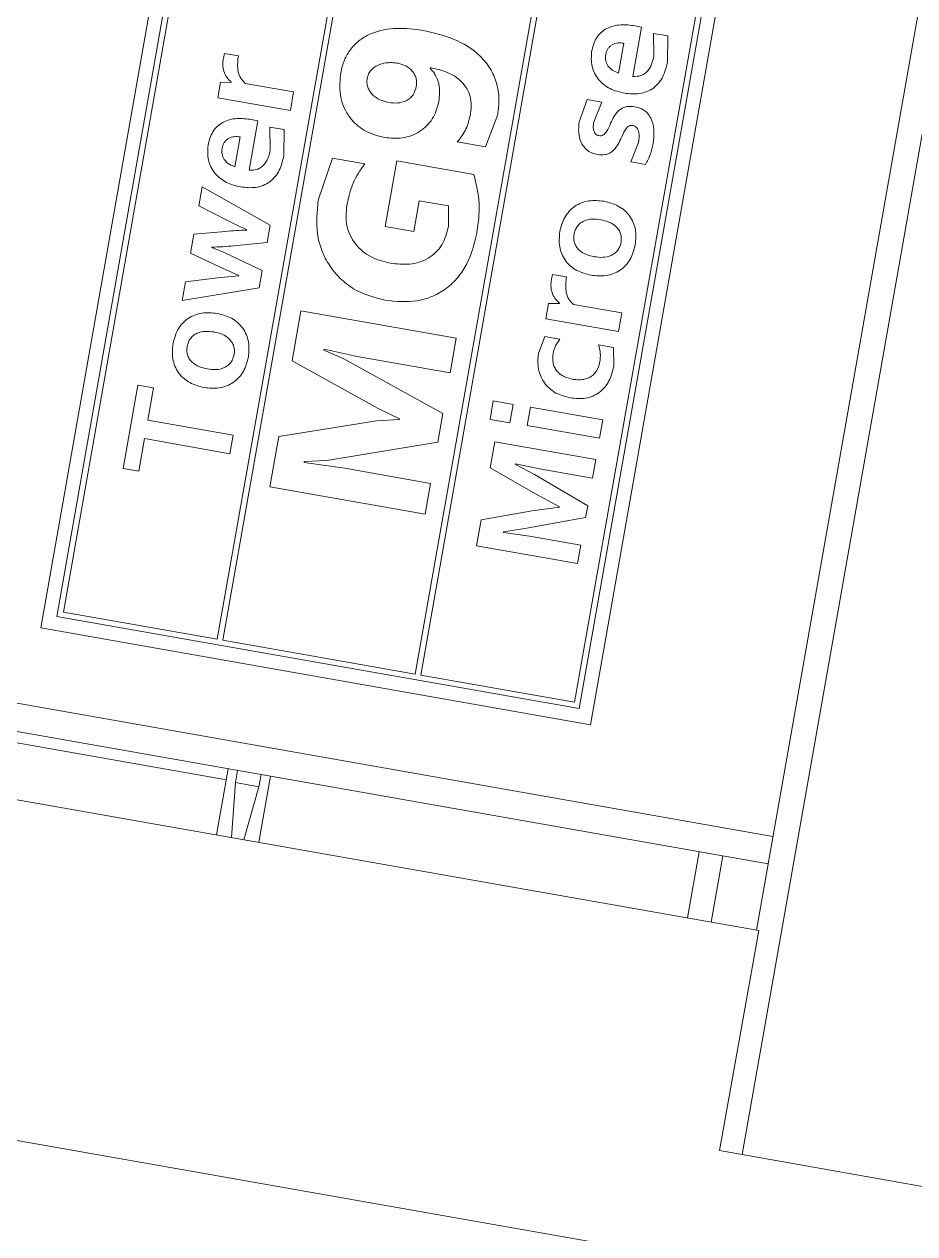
# Model space of a CAD drawing. Header units: millimetres. Extents: x 0 to 1189, y 0 to 841.
# Drawn here: x 929.597 to 932.782, y 561.443 to 565.77 of the extents above; entities that cross this region are included whole.
import ezdxf

# ---------------------------------------------------------------- set-up
doc = ezdxf.new("R2010")
doc.units = ezdxf.units.MM
doc.layers.get('0').update_dxf_attribs({"lineweight": 18})

msp = doc.modelspace()

# ---------------------------------------------------------------- linework, layer by layer
at = {"color": 7, "linetype": 'Continuous', "lineweight": 15}
for p, q in [((934.3871, 574.3319), (932.1644, 561.7263)), ((930.3163, 567.3527), (929.6565, 563.6104)), ((930.3163, 567.3527), (929.6565, 563.6104)), ((929.7143, 563.651), (930.3568, 567.2948)), ((929.7374, 563.6672), (930.373, 567.2716)), ((932.216, 562.5295), (933.0496, 567.2566)), ((930.9235, 567.1746), (930.2879, 563.5702)), ((930.3076, 563.5667), (930.9431, 567.1711)), ((931.6312, 567.0498), (930.9956, 563.4454)), ((931.0153, 563.4419), (931.6508, 567.0463)), ((931.6224, 563.2638), (932.2823, 567.0061)), ((932.2013, 566.9493), (931.5658, 563.3449)), ((932.2244, 566.9655), (931.5819, 563.3217)), ((931.8044, 565.7593), (931.7733, 565.5832)), ((931.7814, 565.7642), (931.8044, 565.7593)), ((931.8476, 565.7371), (931.8986, 565.7281)), ((931.8489, 565.6549), (931.8476, 565.7371)), ((931.723, 565.5951), (931.7418, 565.702)), ((931.8986, 565.7281), (931.8977, 565.6346)), ((930.3096, 565.6485), (930.3135, 565.665)), ((930.3135, 565.665), (930.3633, 565.6562)), ((930.3633, 565.6562), (930.3624, 565.6507)), ((931.0488, 565.6124), (931.05, 565.6146)), ((930.2898, 565.5069), (930.2995, 565.5619)), ((930.2995, 565.5619), (930.3379, 565.5615)), ((930.3379, 565.5615), (930.3381, 565.5625)), ((930.388, 565.5579), (930.5609, 565.5274)), ((930.5609, 565.5274), (930.5492, 565.4612)), ((930.5492, 565.4612), (930.2898, 565.5069)), ((931.582, 565.4201), (931.6107, 565.5004)), ((931.6107, 565.5004), (931.6627, 565.4912)), ((931.6627, 565.4912), (931.6338, 565.4165)), ((930.4095, 565.4289), (930.4325, 565.424)), ((931.2476, 565.3306), (931.2908, 565.4464)), ((930.4325, 565.424), (930.4015, 565.2479)), ((930.4758, 565.4018), (930.5268, 565.3928)), ((930.477, 565.3196), (930.4758, 565.4018)), ((930.5268, 565.3928), (930.5259, 565.2993)), ((930.3511, 565.2598), (930.37, 565.3667)), ((931.1461, 565.3485), (931.2476, 565.3306)), ((931.7666, 565.2775), (931.7945, 565.3465)), ((930.7003, 565.2912), (930.6492, 565.1409)), ((930.8153, 565.2709), (930.7003, 565.2912)), ((930.8887, 565.0466), (930.93, 565.2809)), ((930.93, 565.2809), (931.2053, 565.2324)), ((931.8188, 565.2682), (931.7666, 565.2775)), ((930.2217, 565.1207), (930.2336, 565.1879)), ((930.2336, 565.1879), (930.4769, 565.051)), ((930.991, 565.0286), (931.0104, 565.1384)), ((931.0104, 565.1384), (931.115, 565.12)), ((930.3244, 565.068), (930.2217, 565.1207)), ((931.115, 565.12), (931.1147, 565.0464)), ((930.4658, 564.9885), (930.4769, 565.051)), ((930.8887, 565.0466), (930.991, 565.0286)), ((930.1919, 564.9512), (930.2037, 565.0184)), ((930.2037, 565.0184), (930.3175, 565.0285)), ((930.3937, 565.0336), (930.3939, 565.0346)), ((930.2682, 564.9726), (930.268, 564.9715)), ((930.3465, 564.9771), (930.4658, 564.9885)), ((930.2952, 564.9023), (930.1919, 564.9512)), ((930.3401, 564.9406), (930.4483, 564.889)), ((930.2882, 564.8627), (930.3649, 564.8703)), ((930.3651, 564.8713), (930.2952, 564.9023)), ((930.3649, 564.8703), (930.3651, 564.8713)), ((930.4483, 564.889), (930.4373, 564.8265)), ((931.4829, 564.8579), (931.4868, 564.8744)), ((931.4868, 564.8744), (931.5367, 564.8656)), ((931.5367, 564.8656), (931.5357, 564.8602)), ((930.1619, 564.7811), (930.1737, 564.8483)), ((930.4373, 564.8265), (930.1619, 564.7811)), ((930.1737, 564.8483), (930.2882, 564.8627)), ((930.5553, 564.5656), (930.5869, 564.745)), ((930.5869, 564.745), (931.1423, 564.6471)), ((931.4632, 564.7164), (931.4729, 564.7713)), ((931.4729, 564.7713), (931.5112, 564.7709)), ((931.5112, 564.7709), (931.5114, 564.772)), ((931.5614, 564.7674), (931.7342, 564.7369)), ((931.7342, 564.7369), (931.7225, 564.6707)), ((931.7225, 564.6707), (931.4632, 564.7164)), ((931.436, 564.5919), (931.4591, 564.6527)), ((931.4591, 564.6527), (931.5132, 564.6431)), ((930.6699, 564.6069), (930.6694, 564.6038)), ((930.7881, 564.5812), (930.6699, 564.6069)), ((931.1423, 564.6471), (931.1203, 564.5226)), ((931.6512, 564.623), (931.7046, 564.6136)), ((931.7046, 564.6136), (931.7056, 564.5449)), ((930.8637, 564.3946), (930.5553, 564.5656)), ((930.6694, 564.6038), (930.7399, 564.5734)), ((930.7399, 564.5734), (931.0947, 564.3771)), ((931.1203, 564.5226), (930.7881, 564.5812)), ((929.9512, 564.1811), (930.0038, 564.4792)), ((930.0038, 564.4792), (930.0597, 564.4693)), ((930.0597, 564.4693), (930.0393, 564.3535)), ((930.94, 564.3585), (930.8637, 564.3946)), ((931.2633, 564.356), (931.275, 564.4222)), ((931.275, 564.4222), (931.3462, 564.4097)), ((931.3462, 564.4097), (931.3345, 564.3435)), ((931.3958, 564.3343), (931.4075, 564.4005)), ((931.4075, 564.4005), (931.6668, 564.3548)), ((930.0393, 564.3535), (930.3444, 564.2997)), ((930.5076, 564.2954), (930.8568, 564.3505)), ((930.8568, 564.3505), (930.9396, 564.3562)), ((930.9396, 564.3562), (930.94, 564.3585)), ((931.0947, 564.3771), (931.0767, 564.2752)), ((931.3345, 564.3435), (931.2633, 564.356)), ((931.6668, 564.3548), (931.6551, 564.2886)), ((931.6551, 564.2886), (931.3958, 564.3343)), ((930.0276, 564.2873), (930.0071, 564.1712)), ((930.3327, 564.2335), (930.0276, 564.2873)), ((930.3444, 564.2997), (930.3327, 564.2335)), ((930.4759, 564.1154), (930.5076, 564.2954)), ((931.0767, 564.2752), (930.6797, 564.209)), ((931.2642, 564.1826), (931.2806, 564.2758)), ((931.2806, 564.2758), (931.6417, 564.2122)), ((930.0071, 564.1712), (929.9512, 564.1811)), ((930.5991, 564.2053), (930.5985, 564.2019)), ((930.5985, 564.2019), (930.7435, 564.1814)), ((930.6797, 564.209), (930.5991, 564.2053)), ((930.7435, 564.1814), (931.0506, 564.1272)), ((931.4259, 564.0895), (931.2642, 564.1826)), ((931.3542, 564.1978), (931.3538, 564.1954)), ((931.3538, 564.1954), (931.4219, 564.1588)), ((931.63, 564.1459), (931.447, 564.1782)), ((931.6417, 564.2122), (931.63, 564.1459)), ((931.4219, 564.1588), (931.6126, 564.0476)), ((931.0313, 564.0174), (930.4759, 564.1154)), ((931.0506, 564.1272), (931.0313, 564.0174)), ((931.5121, 564.0438), (931.4259, 564.0895)), ((931.5118, 564.0422), (931.5121, 564.0438)), ((931.6126, 564.0476), (931.6051, 564.0048)), ((931.4143, 564.0289), (931.2314, 563.9967)), ((931.6051, 564.0048), (931.3878, 563.9656)), ((931.5118, 564.0422), (931.4143, 564.0289)), ((931.2314, 563.9967), (931.2151, 563.9039)), ((931.3878, 563.9656), (931.3113, 563.9544)), ((931.3113, 563.9544), (931.3109, 563.952)), ((931.3109, 563.952), (931.4046, 563.9388)), ((931.4046, 563.9388), (931.5878, 563.9065)), ((931.5761, 563.8403), (931.2151, 563.9039)), ((931.5878, 563.9065), (931.5761, 563.8403)), ((930.2879, 563.5702), (929.7374, 563.6672)), ((931.5819, 563.3217), (929.7143, 563.651)), ((929.6565, 563.6104), (931.6224, 563.2638)), ((929.6565, 563.6104), (929.6565, 563.6104)), ((930.9956, 563.4454), (930.3076, 563.5667)), ((931.5658, 563.3449), (931.0153, 563.4419)), ((929.2699, 563.2927), (932.2577, 562.7659)), ((930.3203, 563.0669), (929.2249, 563.26)), ((930.3272, 563.1063), (930.2856, 562.8699)), ((930.3603, 563.1005), (930.3527, 563.057)), ((930.3527, 563.057), (930.3391, 562.8605)), ((930.4369, 563.0421), (930.3527, 563.057)), ((930.436, 562.8434), (930.4776, 563.0798)), ((930.4369, 563.0421), (930.4446, 563.0856)), ((929.2756, 563.048), (932.2245, 562.5281)), ((930.3825, 562.8529), (930.4369, 563.0421)), ((931.9694, 562.573), (932.0111, 562.8094)), ((932.0953, 562.7945), (932.0536, 562.5582)), ((924.231, 562.719), (929.7955, 561.7378)), ((932.0838, 561.7405), (932.2245, 562.5281)), ((929.7955, 561.7378), (932.0134, 561.3468)), ((932.1644, 561.7263), (932.0838, 561.7405)), ((934.7201, 561.2757), (932.1644, 561.7263))]:
    msp.add_line(p, q, dxfattribs=at)
at = {"color": 8, "linetype": 'Continuous', "lineweight": 15}
msp.add_line((932.2751, 562.8644), (928.3103, 563.5635), dxfattribs=at)
at = {"color": 7, "linetype": 'Continuous', "lineweight": 15}
for points, knots in [([(930.7294, 565.5962), (930.733, 565.6113), (930.74, 565.6417), (930.764, 565.6823), (930.7977, 565.7151), (930.8522, 565.7454), (930.9303, 565.7597), (930.9917, 565.7517), (931.0225, 565.7478)], [0, 0, 0, 0, 0.046555, 0.093067, 0.1395651, 0.1860904, 0.2788897, 0.37196, 0.37196, 0.37196, 0.37196]), ([(931.0225, 565.7478), (931.0595, 565.7394), (931.1335, 565.7226), (931.217, 565.6719), (931.2654, 565.6126), (931.2885, 565.56), (931.2978, 565.5031), (931.2931, 565.4653), (931.2908, 565.4464)], [0, 0, 0, 0, 0.1140222, 0.2276555, 0.2851414, 0.3416515, 0.398645, 0.4556868, 0.4556868, 0.4556868, 0.4556868]), ([(931.6265, 565.6724), (931.6309, 565.6891), (931.6374, 565.7141), (931.6595, 565.7409), (931.6803, 565.7554), (931.7045, 565.7644), (931.7385, 565.7696), (931.7644, 565.7663), (931.7814, 565.7642)], [0, 0, 0, 0, 0.0510292, 0.0764928, 0.1022213, 0.1266051, 0.1534785, 0.2046865, 0.2046865, 0.2046865, 0.2046865]), ([(931.7418, 565.702), (931.7347, 565.7028), (931.7204, 565.7042), (931.7027, 565.6987), (931.6912, 565.6901), (931.6842, 565.6817), (931.6802, 565.6735), (931.678, 565.6667), (931.6773, 565.6631), (931.677, 565.6614)], [0, 0, 0, 0, 0.02152446, 0.04300496, 0.05353781, 0.06457998, 0.07535967, 0.08075465, 0.08614503, 0.08614503, 0.08614503, 0.08614503]), ([(930.3381, 565.5625), (930.3324, 565.5681), (930.321, 565.5792), (930.3107, 565.6011), (930.3074, 565.6208), (930.3078, 565.6367), (930.309, 565.6446), (930.3096, 565.6485)], [0, 0, 0, 0, 0.02376393, 0.04752843, 0.07127179, 0.08318606, 0.09509795, 0.09509795, 0.09509795, 0.09509795]), ([(930.3624, 565.6507), (930.3608, 565.6339), (930.3585, 565.6085), (930.3703, 565.576), (930.3821, 565.5639), (930.388, 565.5579)], [0, 0, 0, 0, 0.0503291, 0.0755519, 0.1007864, 0.1007864, 0.1007864, 0.1007864]), ([(931.7435, 565.5232), (931.7261, 565.5273), (931.7, 565.5335), (931.6701, 565.5531), (931.6507, 565.5715), (931.6362, 565.594), (931.6237, 565.6276), (931.6254, 565.6545), (931.6265, 565.6724)], [0, 0, 0, 0, 0.0531607, 0.0797987, 0.1064314, 0.1330536, 0.1596734, 0.2126582, 0.2126582, 0.2126582, 0.2126582]), ([(931.677, 565.6614), (931.6764, 565.6539), (931.6754, 565.6427), (931.6804, 565.6285), (931.688, 565.6157), (931.7021, 565.6029), (931.716, 565.5977), (931.723, 565.5951)], [0, 0, 0, 0, 0.02217165, 0.03332655, 0.0444724, 0.0666796, 0.08894743, 0.08894743, 0.08894743, 0.08894743]), ([(931.7733, 565.5832), (931.7831, 565.5831), (931.7979, 565.583), (931.8156, 565.5918), (931.8302, 565.6047), (931.8425, 565.6264), (931.8467, 565.6454), (931.8489, 565.6549)], [0, 0, 0, 0, 0.0290482, 0.0436204, 0.0582303, 0.0873289, 0.1165408, 0.1165408, 0.1165408, 0.1165408]), ([(930.8238, 565.5755), (930.8252, 565.5811), (930.828, 565.5922), (930.838, 565.6063), (930.851, 565.6176), (930.8714, 565.6282), (930.8944, 565.6324), (930.9172, 565.6327), (930.9285, 565.631), (930.9342, 565.6302)], [0, 0, 0, 0, 0.0170995, 0.0342057, 0.0508945, 0.0684477, 0.1026641, 0.1197999, 0.1369599, 0.1369599, 0.1369599, 0.1369599]), ([(930.9342, 565.6302), (930.9437, 565.6277), (930.9628, 565.6227), (930.9825, 565.6067), (930.9937, 565.5904), (930.9991, 565.5766), (931.001, 565.5644), (931.0007, 565.5545), (931, 565.5497), (930.9996, 565.5472)], [0, 0, 0, 0, 0.0294513, 0.0588572, 0.073787, 0.0884001, 0.1031419, 0.1105204, 0.1179128, 0.1179128, 0.1179128, 0.1179128]), ([(931.0803, 565.4919), (931.0823, 565.5137), (931.0855, 565.5464), (931.0714, 565.5822), (931.0598, 565.6005), (931.0524, 565.6084), (931.0488, 565.6124)], [0, 0, 0, 0, 0.0646066, 0.0970368, 0.1132934, 0.1295435, 0.1295435, 0.1295435, 0.1295435]), ([(931.05, 565.6146), (931.0701, 565.61), (931.1103, 565.6009), (931.1556, 565.5731), (931.181, 565.5402), (931.1933, 565.5114), (931.1963, 565.4855), (931.1957, 565.4648), (931.1941, 565.4546), (931.1934, 565.4495)], [0, 0, 0, 0, 0.0619703, 0.1236897, 0.1546614, 0.1856374, 0.2166177, 0.2321303, 0.2476585, 0.2476585, 0.2476585, 0.2476585]), ([(931.8977, 565.6346), (931.8935, 565.6169), (931.8871, 565.5904), (931.8677, 565.5595), (931.848, 565.5404), (931.8239, 565.5276), (931.7887, 565.518), (931.7616, 565.5211), (931.7435, 565.5232)], [0, 0, 0, 0, 0.0541526, 0.0812659, 0.1083512, 0.1354515, 0.1625689, 0.2166594, 0.2166594, 0.2166594, 0.2166594]), ([(930.8856, 565.3642), (930.8602, 565.3711), (930.8219, 565.3815), (930.7802, 565.4141), (930.7549, 565.4441), (930.737, 565.4793), (930.7231, 565.5303), (930.7269, 565.5699), (930.7294, 565.5962)], [0, 0, 0, 0, 0.0782694, 0.1177341, 0.156851, 0.1954955, 0.2354318, 0.313775, 0.313775, 0.313775, 0.313775]), ([(930.8999, 565.49), (930.8896, 565.4926), (930.8689, 565.4976), (930.8463, 565.5129), (930.8327, 565.5296), (930.8257, 565.5441), (930.8221, 565.5598), (930.8232, 565.5703), (930.8238, 565.5755)], [0, 0, 0, 0, 0.0318805, 0.0637238, 0.0799449, 0.0960194, 0.1116617, 0.1275409, 0.1275409, 0.1275409, 0.1275409]), ([(930.9996, 565.5472), (930.9967, 565.5367), (930.9923, 565.5208), (930.9772, 565.5047), (930.9592, 565.4927), (930.9321, 565.4861), (930.9107, 565.4887), (930.8999, 565.49)], [0, 0, 0, 0, 0.0323251, 0.048578, 0.0648155, 0.0971835, 0.1296256, 0.1296256, 0.1296256, 0.1296256]), ([(930.8856, 565.3642), (930.9073, 565.3623), (930.9507, 565.3584), (931.0032, 565.3782), (931.037, 565.4054), (931.0652, 565.439), (931.0743, 565.4708), (931.0803, 565.4919)], [0, 0, 0, 0, 0.0649932, 0.1298989, 0.162292, 0.1950665, 0.2599581, 0.2599581, 0.2599581, 0.2599581]), ([(931.6945, 565.4157), (931.6986, 565.4244), (931.7066, 565.4418), (931.7218, 565.4612), (931.7385, 565.471), (931.7568, 565.4773), (931.7714, 565.4756), (931.781, 565.4745)], [0, 0, 0, 0, 0.0289016, 0.0576638, 0.0720849, 0.08652, 0.1152728, 0.1152728, 0.1152728, 0.1152728]), ([(931.781, 565.4745), (931.7878, 565.473), (931.8012, 565.4699), (931.819, 565.459), (931.8332, 565.4437), (931.8458, 565.419), (931.8515, 565.384), (931.848, 565.3566), (931.8463, 565.3429)], [0, 0, 0, 0, 0.0207072, 0.0413856, 0.0615466, 0.0827702, 0.1240486, 0.165454, 0.165454, 0.165454, 0.165454]), ([(930.2547, 565.3371), (930.259, 565.3538), (930.2656, 565.3788), (930.2876, 565.4056), (930.3085, 565.4201), (930.3327, 565.4291), (930.3666, 565.4343), (930.3925, 565.431), (930.4095, 565.4289)], [0, 0, 0, 0, 0.0510292, 0.0764928, 0.1022213, 0.1266051, 0.1534785, 0.2046865, 0.2046865, 0.2046865, 0.2046865]), ([(931.1934, 565.4495), (931.1892, 565.4309), (931.1808, 565.3938), (931.1577, 565.3636), (931.1461, 565.3485)], [0, 0, 0, 0, 0.0564768, 0.1128617, 0.1128617, 0.1128617, 0.1128617]), ([(931.6477, 565.3037), (931.6416, 565.305), (931.6294, 565.3078), (931.6127, 565.317), (931.5991, 565.3302), (931.5858, 565.3514), (931.5781, 565.3826), (931.5807, 565.4075), (931.582, 565.4201)], [0, 0, 0, 0, 0.0188122, 0.0376015, 0.0564956, 0.0752002, 0.1123099, 0.1502398, 0.1502398, 0.1502398, 0.1502398]), ([(931.6338, 565.4165), (931.6332, 565.412), (931.6319, 565.4029), (931.633, 565.3913), (931.6361, 565.3826), (931.6401, 565.377), (931.6456, 565.3729), (931.6501, 565.3717), (931.6523, 565.3712)], [0, 0, 0, 0, 0.01370359, 0.02739423, 0.03463058, 0.04109806, 0.04795035, 0.05479804, 0.05479804, 0.05479804, 0.05479804]), ([(931.6523, 565.3712), (931.6551, 565.3708), (931.6606, 565.3702), (931.6684, 565.3731), (931.6748, 565.3786), (931.6846, 565.3923), (931.6902, 565.4054), (931.6945, 565.4157)], [0, 0, 0, 0, 0.00833162, 0.01665137, 0.0241432, 0.03335895, 0.06676143, 0.06676143, 0.06676143, 0.06676143]), ([(931.7741, 565.4074), (931.7712, 565.4078), (931.7669, 565.4082), (931.7613, 565.4062), (931.7538, 565.4017), (931.742, 565.3861), (931.7353, 565.3701), (931.7307, 565.3594)], [0, 0, 0, 0, 0.00871944, 0.01277266, 0.01746574, 0.03488248, 0.06985839, 0.06985839, 0.06985839, 0.06985839]), ([(931.7945, 565.3465), (931.7961, 565.3584), (931.7982, 565.3736), (931.7934, 565.391), (931.7891, 565.3989), (931.7827, 565.4052), (931.777, 565.4067), (931.7741, 565.4074)], [0, 0, 0, 0, 0.0356286, 0.04510761, 0.05395825, 0.06246166, 0.07133458, 0.07133458, 0.07133458, 0.07133458]), ([(930.37, 565.3667), (930.3628, 565.3675), (930.3485, 565.3689), (930.3309, 565.3634), (930.3193, 565.3548), (930.3123, 565.3464), (930.3083, 565.3382), (930.3061, 565.3314), (930.3055, 565.3278), (930.3051, 565.3261)], [0, 0, 0, 0, 0.02153001, 0.04300114, 0.05354109, 0.06458324, 0.07535228, 0.08074725, 0.08614931, 0.08614931, 0.08614931, 0.08614931]), ([(931.7307, 565.3594), (931.7267, 565.3512), (931.7186, 565.3348), (931.704, 565.3165), (931.6883, 565.3071), (931.6707, 565.3011), (931.6569, 565.3026), (931.6477, 565.3037)], [0, 0, 0, 0, 0.0274873, 0.0548809, 0.0686031, 0.0823331, 0.1096871, 0.1096871, 0.1096871, 0.1096871]), ([(931.8463, 565.3429), (931.8436, 565.3298), (931.8383, 565.3035), (931.8253, 565.28), (931.8188, 565.2682)], [0, 0, 0, 0, 0.04005634, 0.08006275, 0.08006275, 0.08006275, 0.08006275]), ([(930.3716, 565.1879), (930.3542, 565.192), (930.3282, 565.1982), (930.2983, 565.2178), (930.2788, 565.2362), (930.2644, 565.2587), (930.2518, 565.2923), (930.2535, 565.3192), (930.2547, 565.3371)], [0, 0, 0, 0, 0.0531643, 0.0798024, 0.1064268, 0.133059, 0.1596788, 0.2126635, 0.2126635, 0.2126635, 0.2126635]), ([(930.3051, 565.3261), (930.3045, 565.3186), (930.3036, 565.3074), (930.3085, 565.2932), (930.3161, 565.2804), (930.3302, 565.2676), (930.3442, 565.2624), (930.3511, 565.2598)], [0, 0, 0, 0, 0.02215974, 0.03331465, 0.04446052, 0.06667594, 0.08893891, 0.08893891, 0.08893891, 0.08893891]), ([(930.5259, 565.2993), (930.5216, 565.2816), (930.5152, 565.2551), (930.4958, 565.2242), (930.4762, 565.2051), (930.452, 565.1923), (930.4169, 565.1827), (930.3897, 565.1858), (930.3716, 565.1879)], [0, 0, 0, 0, 0.0541429, 0.081253, 0.1083425, 0.1354376, 0.162555, 0.2166448, 0.2166448, 0.2166448, 0.2166448]), ([(930.4015, 565.2479), (930.4113, 565.2478), (930.426, 565.2477), (930.4437, 565.2565), (930.4584, 565.2694), (930.4707, 565.2911), (930.4749, 565.31), (930.477, 565.3196)], [0, 0, 0, 0, 0.0290484, 0.0436204, 0.0582303, 0.0873187, 0.1165421, 0.1165421, 0.1165421, 0.1165421]), ([(930.7513, 565.1218), (930.7571, 565.1488), (930.7686, 565.2027), (930.7997, 565.2482), (930.8153, 565.2709)], [0, 0, 0, 0, 0.0820097, 0.1638641, 0.1638641, 0.1638641, 0.1638641]), ([(931.2053, 565.2324), (931.2139, 565.1977), (931.2311, 565.1283), (931.221, 565.0575), (931.2159, 565.0221)], [0, 0, 0, 0, 0.1061654, 0.2125665, 0.2125665, 0.2125665, 0.2125665]), ([(930.8888, 564.7824), (930.8493, 564.7928), (930.7901, 564.8084), (930.7261, 564.8592), (930.6873, 564.9061), (930.6595, 564.9604), (930.6385, 565.0394), (930.6449, 565.1003), (930.6492, 565.1409)], [0, 0, 0, 0, 0.1209014, 0.1815772, 0.2422605, 0.3028059, 0.3636334, 0.4847011, 0.4847011, 0.4847011, 0.4847011]), ([(931.5128, 565.0278), (931.5174, 565.0454), (931.5242, 565.0719), (931.5458, 565.1014), (931.5663, 565.1194), (931.5905, 565.1319), (931.6258, 565.1411), (931.6529, 565.1385), (931.671, 565.1367)], [0, 0, 0, 0, 0.0540366, 0.0811436, 0.1082279, 0.1353358, 0.1624458, 0.2165045, 0.2165045, 0.2165045, 0.2165045]), ([(931.671, 565.1367), (931.6885, 565.1322), (931.7149, 565.1254), (931.7446, 565.1046), (931.7631, 565.0847), (931.7763, 565.0609), (931.7867, 565.026), (931.7841, 564.9988), (931.7824, 564.9808)], [0, 0, 0, 0, 0.053892, 0.0809203, 0.107952, 0.1349613, 0.1619961, 0.2158573, 0.2158573, 0.2158573, 0.2158573]), ([(930.9064, 564.9152), (930.8827, 564.921), (930.8472, 564.9297), (930.8066, 564.957), (930.7812, 564.9833), (930.7622, 565.0145), (930.7459, 565.0607), (930.7491, 565.0974), (930.7513, 565.1218)], [0, 0, 0, 0, 0.0725746, 0.108951, 0.1453176, 0.1816861, 0.218044, 0.2904603, 0.2904603, 0.2904603, 0.2904603]), ([(930.3939, 565.0346), (930.3822, 565.04), (930.3589, 565.0507), (930.3359, 565.0622), (930.3244, 565.068)], [0, 0, 0, 0, 0.03853977, 0.07708455, 0.07708455, 0.07708455, 0.07708455]), ([(931.1147, 565.0464), (931.1088, 565.0237), (931.0998, 564.9895), (931.0703, 564.9528), (931.0425, 564.9314), (931.0104, 564.9173), (930.9644, 564.9082), (930.9296, 564.9124), (930.9064, 564.9152)], [0, 0, 0, 0, 0.0694907, 0.1043715, 0.1392533, 0.1739783, 0.2090319, 0.2787138, 0.2787138, 0.2787138, 0.2787138]), ([(931.5637, 565.0188), (931.5649, 565.0239), (931.5673, 565.0339), (931.5749, 565.0475), (931.5856, 565.0585), (931.6033, 565.0688), (931.6289, 565.0743), (931.6492, 565.0718), (931.6593, 565.0705)], [0, 0, 0, 0, 0.0155369, 0.0309481, 0.0459029, 0.0613059, 0.0918729, 0.122519, 0.122519, 0.122519, 0.122519]), ([(931.6593, 565.0705), (931.6692, 565.0682), (931.6891, 565.0637), (931.7112, 565.0499), (931.7242, 565.0341), (931.7308, 565.0202), (931.7328, 565.0075), (931.7327, 564.9973), (931.732, 564.9922), (931.7316, 564.9897)], [0, 0, 0, 0, 0.0305316, 0.0609721, 0.0762335, 0.0914905, 0.1067543, 0.1144042, 0.1220564, 0.1220564, 0.1220564, 0.1220564]), ([(930.3175, 565.0285), (930.3302, 565.0296), (930.3556, 565.0318), (930.381, 565.033), (930.3937, 565.0336)], [0, 0, 0, 0, 0.03822639, 0.07644772, 0.07644772, 0.07644772, 0.07644772]), ([(931.2159, 565.0221), (931.2069, 564.9846), (931.1932, 564.9283), (931.1505, 564.8638), (931.109, 564.8238), (931.059, 564.7947), (930.9849, 564.7726), (930.9271, 564.7785), (930.8888, 564.7824)], [0, 0, 0, 0, 0.1146675, 0.1721208, 0.2295608, 0.28652, 0.3444255, 0.45896, 0.45896, 0.45896, 0.45896]), ([(931.6243, 564.8718), (931.6067, 564.8763), (931.5804, 564.8831), (931.5507, 564.9039), (931.5322, 564.9239), (931.5191, 564.9477), (931.5086, 564.9825), (931.5112, 565.0097), (931.5128, 565.0278)], [0, 0, 0, 0, 0.0538862, 0.0809142, 0.1079311, 0.1349344, 0.1619593, 0.2158077, 0.2158077, 0.2158077, 0.2158077]), ([(931.636, 564.9381), (931.626, 564.9403), (931.6062, 564.9449), (931.584, 564.9587), (931.5709, 564.9743), (931.5645, 564.9883), (931.562, 565.0035), (931.5631, 565.0137), (931.5637, 565.0188)], [0, 0, 0, 0, 0.0305415, 0.0609971, 0.0765136, 0.0913444, 0.1066628, 0.1220666, 0.1220666, 0.1220666, 0.1220666]), ([(930.268, 564.9715), (930.2802, 564.9668), (930.3045, 564.9572), (930.3282, 564.9461), (930.3401, 564.9406)], [0, 0, 0, 0, 0.03921404, 0.07843617, 0.07843617, 0.07843617, 0.07843617]), ([(930.3465, 564.9771), (930.3335, 564.9759), (930.3074, 564.9736), (930.2813, 564.9729), (930.2682, 564.9726)], [0, 0, 0, 0, 0.03922298, 0.07844058, 0.07844058, 0.07844058, 0.07844058]), ([(931.7824, 564.9808), (931.7779, 564.9631), (931.7711, 564.9366), (931.7495, 564.9071), (931.7292, 564.8892), (931.7049, 564.8768), (931.6697, 564.8673), (931.6424, 564.87), (931.6243, 564.8718)], [0, 0, 0, 0, 0.0540558, 0.0811645, 0.1082723, 0.1349321, 0.1625025, 0.2165883, 0.2165883, 0.2165883, 0.2165883]), ([(931.7316, 564.9897), (931.7304, 564.9847), (931.728, 564.9748), (931.7204, 564.9613), (931.7096, 564.9503), (931.6919, 564.9397), (931.6663, 564.9342), (931.6461, 564.9368), (931.636, 564.9381)], [0, 0, 0, 0, 0.0153473, 0.0306047, 0.0459056, 0.0612312, 0.0917595, 0.1223904, 0.1223904, 0.1223904, 0.1223904]), ([(931.5114, 564.772), (931.5057, 564.7775), (931.4943, 564.7887), (931.484, 564.8106), (931.4808, 564.8303), (931.4811, 564.8462), (931.4823, 564.854), (931.4829, 564.8579)], [0, 0, 0, 0, 0.02376394, 0.04752845, 0.07128357, 0.08318595, 0.09509784, 0.09509784, 0.09509784, 0.09509784]), ([(931.5357, 564.8602), (931.5342, 564.8433), (931.5318, 564.818), (931.5436, 564.7855), (931.5555, 564.7734), (931.5614, 564.7674)], [0, 0, 0, 0, 0.0503171, 0.0755511, 0.1007764, 0.1007764, 0.1007764, 0.1007764]), ([(930.1293, 564.6263), (930.1339, 564.6439), (930.1407, 564.6704), (930.1623, 564.6999), (930.1828, 564.7179), (930.207, 564.7303), (930.2422, 564.7396), (930.2694, 564.7369), (930.2875, 564.7352)], [0, 0, 0, 0, 0.0540252, 0.0811287, 0.1082175, 0.1353201, 0.1624299, 0.2164943, 0.2164943, 0.2164943, 0.2164943]), ([(930.2875, 564.7352), (930.305, 564.7307), (930.3314, 564.7239), (930.3611, 564.7031), (930.3796, 564.6832), (930.3927, 564.6593), (930.4032, 564.6245), (930.4006, 564.5973), (930.3989, 564.5792)], [0, 0, 0, 0, 0.0538958, 0.080924, 0.107947, 0.1349668, 0.1619883, 0.2158613, 0.2158613, 0.2158613, 0.2158613]), ([(930.1802, 564.6173), (930.1814, 564.6223), (930.1838, 564.6324), (930.1914, 564.6459), (930.2021, 564.657), (930.2198, 564.6673), (930.2454, 564.6728), (930.2656, 564.6702), (930.2758, 564.669)], [0, 0, 0, 0, 0.0155386, 0.0309498, 0.0459046, 0.0613076, 0.0918715, 0.1225244, 0.1225244, 0.1225244, 0.1225244]), ([(930.2758, 564.669), (930.2857, 564.6667), (930.3055, 564.6621), (930.3277, 564.6484), (930.3407, 564.6326), (930.3473, 564.6186), (930.3493, 564.606), (930.3492, 564.5958), (930.3484, 564.5907), (930.3481, 564.5882)], [0, 0, 0, 0, 0.0305258, 0.0609663, 0.0762314, 0.0914859, 0.1067507, 0.1144007, 0.1220403, 0.1220403, 0.1220403, 0.1220403]), ([(930.2408, 564.4703), (930.2232, 564.4748), (930.1969, 564.4816), (930.1671, 564.5024), (930.1487, 564.5224), (930.1356, 564.5462), (930.1251, 564.581), (930.1276, 564.6082), (930.1293, 564.6263)], [0, 0, 0, 0, 0.0538843, 0.0809124, 0.1079205, 0.1349343, 0.1619477, 0.2158081, 0.2158081, 0.2158081, 0.2158081]), ([(930.2524, 564.5365), (930.2425, 564.5388), (930.2227, 564.5433), (930.2005, 564.5572), (930.1874, 564.5728), (930.181, 564.5868), (930.1784, 564.602), (930.1796, 564.6122), (930.1802, 564.6173)], [0, 0, 0, 0, 0.0305358, 0.0609914, 0.076521, 0.0913409, 0.1066711, 0.122063, 0.122063, 0.122063, 0.122063]), ([(931.5132, 564.6431), (931.5073, 564.6355), (931.4956, 564.6201), (931.4908, 564.6014), (931.4884, 564.5921)], [0, 0, 0, 0, 0.02868142, 0.05730478, 0.05730478, 0.05730478, 0.05730478]), ([(931.6561, 564.5617), (931.6572, 564.5721), (931.6594, 564.5928), (931.6539, 564.6129), (931.6512, 564.623)], [0, 0, 0, 0, 0.03098351, 0.0620204, 0.0620204, 0.0620204, 0.0620204]), ([(930.3989, 564.5792), (930.3944, 564.5616), (930.3876, 564.535), (930.366, 564.5056), (930.3456, 564.4877), (930.3213, 564.4753), (930.2862, 564.4657), (930.2588, 564.4685), (930.2408, 564.4703)], [0, 0, 0, 0, 0.0540558, 0.0811646, 0.1082722, 0.1349321, 0.1625082, 0.216594, 0.216594, 0.216594, 0.216594]), ([(930.3481, 564.5882), (930.3469, 564.5832), (930.3445, 564.5732), (930.3368, 564.5598), (930.326, 564.5488), (930.3084, 564.5382), (930.2828, 564.5327), (930.2626, 564.5353), (930.2524, 564.5365)], [0, 0, 0, 0, 0.0153588, 0.0306058, 0.045911, 0.0612429, 0.0917683, 0.1223984, 0.1223984, 0.1223984, 0.1223984]), ([(931.551, 564.433), (931.533, 564.4374), (931.506, 564.444), (931.476, 564.4658), (931.457, 564.486), (931.4436, 564.5103), (931.4326, 564.5457), (931.4347, 564.5734), (931.436, 564.5919)], [0, 0, 0, 0, 0.0549898, 0.0825612, 0.1101322, 0.1376976, 0.1652577, 0.2202047, 0.2202047, 0.2202047, 0.2202047]), ([(931.4884, 564.5921), (931.4875, 564.5809), (931.486, 564.5641), (931.493, 564.5427), (931.502, 564.5286), (931.5144, 564.5172), (931.5336, 564.5057), (931.5502, 564.502), (931.5611, 564.4995)], [0, 0, 0, 0, 0.033288, 0.0499746, 0.0666682, 0.0828442, 0.1000857, 0.1334568, 0.1334568, 0.1334568, 0.1334568]), ([(931.7056, 564.5449), (931.7012, 564.5274), (931.6945, 564.501), (931.6742, 564.4709), (931.6547, 564.452), (931.6309, 564.4388), (931.5961, 564.4283), (931.569, 564.4311), (931.551, 564.433)], [0, 0, 0, 0, 0.0538727, 0.0808644, 0.1078551, 0.1348355, 0.1618396, 0.2156673, 0.2156673, 0.2156673, 0.2156673]), ([(931.5611, 564.4995), (931.5718, 564.4984), (931.5878, 564.4967), (931.6088, 564.5015), (931.6236, 564.5081), (931.636, 564.5185), (931.6494, 564.5355), (931.6534, 564.5512), (931.6561, 564.5617)], [0, 0, 0, 0, 0.0320567, 0.048115, 0.0641645, 0.0802086, 0.0962677, 0.128259, 0.128259, 0.128259, 0.128259]), ([(931.447, 564.1782), (931.4315, 564.1811), (931.4004, 564.187), (931.3696, 564.1942), (931.3542, 564.1978)], [0, 0, 0, 0, 0.04742979, 0.09486097, 0.09486097, 0.09486097, 0.09486097])]:
    msp.add_open_spline(points, degree=3, knots=knots, dxfattribs=at)

doc.saveas('drawing.dxf')
